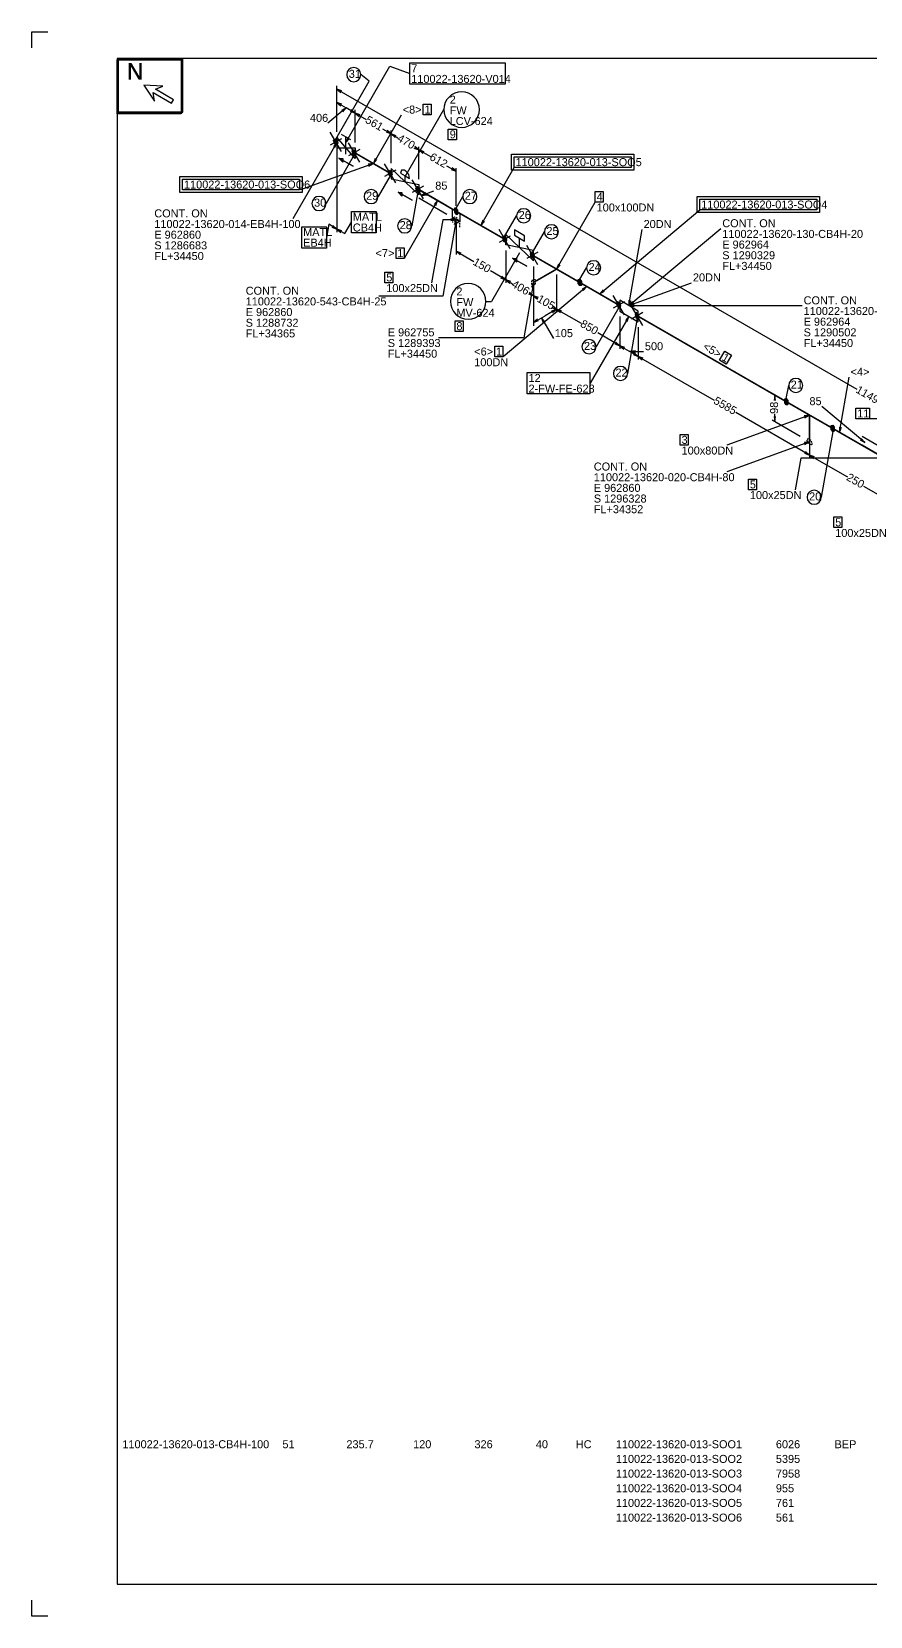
# Model space of a CAD drawing. Extents: x 0 to 841, y 0 to 594.
# Drawn here: x 0 to 314, y 0 to 594 of the extents above; entities that cross this region are included whole.
import ezdxf

# ---------------------------------------------------------------- set-up
doc = ezdxf.new("R2010")
doc.units = 0
doc.linetypes.add('GT100', pattern=[1, 0.666667, -0.333333])
doc.styles.add('HTX1', font='O8116901', dxfattribs={"width": 1.02})

msp = doc.modelspace()

# ---------------------------------------------------------------- linework, layer by layer
at = {"layer": 'GT_1', "flags": 128}
for points in [[(0, 588), (0, 594), (6, 594)], [(32, 12), (830, 12), (830, 12), (616.7, 12), (616.7, 584), (32, 584), (32, 12)], [(56, 583.2), (56, 563.2), (32, 563.2), (32, 583.4), (56.2, 583.4), (56.2, 563.4), (32.2, 563.4), (32.2, 583.6), (56.4, 583.6), (56.4, 563.6), (32.4, 563.6), (32.4, 583.8), (56.6, 583.8), (56.6, 563.8), (32.6, 563.8), (32.6, 584)], [(141.8, 582.3), (177.5, 582.3), (177.5, 574.3), (141.8, 574.3), (141.8, 582.3)], [(114, 553.7), (126.5, 575.4), (123.4, 577.9)], [(117.8, 552.5), (134.3, 581.1), (141.8, 578.3)], [(42, 574), (46, 568), (45.6, 571.2), (52.4, 567.2), (53.2, 568.4), (46.4, 572.4), (49.2, 573.6), (42, 574)], [(114.4, 556.5), (114.4, 573.7)], [(116.3, 571.8), (114.4, 572.5), (115.9, 571.2)], [(114.4, 572.5), (309.3, 460)], [(117.9, 565.5), (111, 559.7)], [(114.4, 556.5), (114.4, 568.7)], [(116.3, 566.8), (114.4, 567.5), (115.9, 566.2)], [(114.4, 567.5), (117.9, 565.5)], [(116.6, 564), (117.9, 565.5), (116.2, 564.5)], [(121.3, 563.5), (117.9, 565.5)], [(119.4, 564.2), (121.3, 563.5), (119.8, 564.8)], [(121.3, 552.5), (121.3, 564.7)], [(121.3, 552.5), (121.3, 564.7)], [(140, 539.7), (154.5, 564.8)], [(146.8, 566.8), (149.8, 566.8), (149.8, 562.8), (146.8, 562.8), (146.8, 566.8)], [(123.2, 562.8), (121.3, 563.5), (122.8, 562.2)], [(121.3, 563.5), (125.4, 561.1)], [(128.1, 544.6), (138.6, 562.8)], [(114.4, 552.5), (97.9, 523.9)], [(116.1, 549.1), (111.9, 556.3)], [(116.1, 553.9), (111.9, 551.5)], [(113.7, 550.6), (114.4, 552.5), (113.1, 551)], [(114.4, 551.5), (113.6, 552), (113.2, 553.2), (113.6, 553.9), (114.4, 553.5), (114.8, 552.3), (114.4, 551.5)], [(113.2, 553.2), (114.5, 553.2)], [(113.267, 553), (114.567, 553)], [(113.314, 553.4), (114.433, 553.4)], [(113.333, 552.8), (114.633, 552.8)], [(113.4, 552.6), (114.7, 552.6)], [(113.429, 553.6), (114.2, 553.6)], [(121.3, 548.5), (121.3, 546.5), (114.4, 554.5), (114.4, 550.5), (121.3, 550.5), (121.3, 548.5)], [(119.6, 553.5), (116.1, 555.5)], [(117.8, 548.1), (117.8, 554.5)], [(118.5, 554.4), (117.8, 552.5), (119.1, 554)], [(134.8, 555.7), (131.6, 557.5)], [(132.9, 556.4), (134.8, 555.7), (133.3, 557)], [(134.8, 544.7), (134.8, 556.9)], [(134.8, 544.7), (134.8, 556.9)], [(136.7, 555), (134.8, 555.7), (136.3, 554.4)], [(134.8, 555.7), (137.3, 554.2)], [(156.2, 557.5), (159.3, 557.5), (159.3, 553.5), (156.2, 553.5), (156.2, 557.5)], [(120.9, 547.8), (110.4, 529.6)], [(113.467, 552.4), (114.767, 552.4)], [(113.533, 552.2), (114.75, 552.2)], [(113.6, 552), (114.65, 552)], [(113.92, 551.8), (114.55, 551.8)], [(114.4, 550.5), (114.4, 518.8)], [(114.4, 550.5), (114.4, 518.8)], [(120.5, 543.6), (115.2, 546.6), (116.6, 546.5), (116.6, 545.1), (115.2, 546.6), (120.5, 543.6)], [(123, 545.1), (118.8, 552.3)], [(123, 549.9), (118.8, 547.5)], [(121.3, 547.5), (120.5, 548), (120.1, 549.2), (120.5, 549.9), (121.3, 549.5), (121.7, 548.3), (121.3, 547.5)], [(120.1, 549.2), (121.4, 549.2)], [(120.167, 549), (121.467, 549)], [(120.214, 549.4), (121.333, 549.4)], [(120.233, 548.8), (121.533, 548.8)], [(120.3, 548.6), (121.6, 548.6)], [(120.329, 549.6), (121.1, 549.6)], [(120.367, 548.4), (121.667, 548.4)], [(120.433, 548.2), (121.65, 548.2)], [(120.5, 548), (121.55, 548)], [(120.82, 547.8), (121.45, 547.8)], [(128.8, 546.5), (128.1, 544.6), (129.4, 546.1)], [(143.3, 550.4), (145.2, 549.7), (143.7, 551)], [(145.2, 549.7), (143.6, 550.6)], [(145.2, 538.7), (145.2, 550.9)], [(145.2, 538.7), (145.2, 550.9)], [(147.1, 549), (145.2, 549.7), (146.7, 548.4)], [(145.2, 549.7), (149.5, 547.2)], [(179.9, 548.1), (225.7, 548.1), (225.7, 542.1), (179.9, 542.1), (179.9, 548.1)], [(180.9, 547.1), (224.7, 547.1), (224.7, 543.1), (180.9, 543.1), (180.9, 547.1)], [(128.1, 544.6), (100.8, 534.7)], [(126.4, 543.6), (128.1, 544.6), (126.1, 544.3)], [(136.5, 537.3), (132.3, 544.5)], [(136.5, 542.1), (132.3, 539.7)], [(134.8, 539.7), (134, 540.2), (133.6, 541.4), (134, 542.1), (134.8, 541.7), (135.2, 540.5), (134.8, 539.7)], [(133.6, 541.4), (134.9, 541.4)], [(133.667, 541.2), (134.967, 541.2)], [(133.714, 541.6), (134.833, 541.6)], [(133.733, 541), (135.033, 541)], [(133.8, 540.8), (135.1, 540.8)], [(133.829, 541.8), (134.6, 541.8)], [(133.867, 540.6), (135.167, 540.6)], [(145.2, 534.7), (145.2, 532.8), (134.8, 542.7), (134.8, 538.8), (145.2, 536.7), (145.2, 534.7)], [(140, 537.7), (140, 540), (141.7, 539), (141.4, 540.5), (140.3, 541.7), (139.7, 542.1), (138.6, 542.1), (138.3, 541), (140, 540)], [(159.1, 541.7), (155.7, 543.6)], [(157.2, 542.4), (159.1, 541.7), (157.6, 543)], [(159.1, 528.7), (159.1, 542.9)], [(168.4, 521.4), (180.9, 543.1)], [(55.6, 539.7), (101.4, 539.7), (101.4, 533.7), (55.6, 533.7), (55.6, 539.7)], [(56.6, 538.7), (100.4, 538.7), (100.4, 534.7), (56.6, 534.7), (56.6, 538.7)], [(134.4, 540), (129.9, 532.2)], [(133.933, 540.4), (135.15, 540.4)], [(134, 540.2), (135.05, 540.2)], [(134.32, 540), (134.95, 540)], [(146.9, 531.3), (142.7, 538.5)], [(146.9, 536.1), (142.7, 533.7)], [(145.2, 533.7), (144.4, 534.2), (144, 535.4), (144.4, 536.1), (145.2, 535.7), (145.6, 534.5), (145.2, 533.7)], [(144, 535.4), (145.3, 535.4)], [(144.067, 535.2), (145.367, 535.2)], [(144.114, 535.6), (145.233, 535.6)], [(144.133, 535), (145.433, 535)], [(144.2, 534.8), (145.5, 534.8)], [(144.229, 535.8), (145, 535.8)], [(144.267, 534.6), (145.567, 534.6)], [(155.6, 528.7), (145.1, 534.8)], [(142.7, 530.8), (137.4, 533.8), (138.8, 533.7), (138.8, 532.3), (137.4, 533.8), (142.7, 530.8)], [(152.2, 530.7), (139.7, 509)], [(144.8, 534), (142.5, 521.2)], [(144.333, 534.4), (145.55, 534.4)], [(144.4, 534.2), (145.45, 534.2)], [(144.72, 534), (145.35, 534)], [(155.6, 525.5), (145.1, 531.6)], [(146.1, 532.6), (150.8, 534.3)], [(147.8, 533.6), (146.1, 532.6), (148.1, 532.9)], [(151.5, 528.8), (152.2, 530.7), (150.9, 529.2)], [(159.1, 527.9), (161.6, 532.2)], [(196.8, 505), (211.3, 530.1)], [(211.3, 534.1), (214.3, 534.1), (214.3, 530.1), (211.3, 530.1), (211.3, 534.1)], [(249.5, 532.2), (295.3, 532.2), (295.3, 526.2), (249.5, 526.2), (249.5, 532.2)], [(250.5, 531.2), (294.3, 531.2), (294.3, 527.2), (250.5, 527.2), (250.5, 531.2)], [(119.9, 526.6), (129.1, 526.6), (129.1, 518.6), (119.9, 518.6), (119.9, 526.6)], [(159.1, 523.5), (154.1, 494.9), (130.1, 494.9)], [(159.1, 523.5), (154.1, 523.5), (149.9, 499.9)], [(157.1, 523.2), (159.1, 523.5), (157.1, 523.8)], [(159.1, 526.7), (160.5, 525.9), (160.5, 522.7), (157.7, 524.3), (157.7, 527.5), (159.1, 526.7)], [(159.1, 521.5), (159.1, 523.5), (158.4, 521.6)], [(158.5, 526.3), (159.1, 525.5), (159.7, 525.6), (159.7, 527.1), (159.1, 527.9), (158.5, 527.8), (158.5, 526.3)], [(158.5, 527.8), (159.175, 527.8)], [(158.5, 527.6), (159.325, 527.6)], [(158.5, 527.4), (159.475, 527.4)], [(158.5, 527.2), (159.625, 527.2)], [(158.5, 527), (159.7, 527)], [(158.5, 526.8), (159.7, 526.8)], [(158.5, 526.6), (159.7, 526.6)], [(158.5, 526.4), (159.7, 526.4)], [(158.575, 526.2), (159.7, 526.2)], [(158.725, 526), (159.7, 526)], [(158.875, 525.8), (159.7, 525.8)], [(159.025, 525.6), (159.7, 525.6)], [(169.1, 523.3), (168.4, 521.4), (169.7, 522.9)], [(177.3, 517.2), (181.8, 525)], [(213, 495.7), (250.5, 527.2)], [(101.3, 520.9), (110.5, 520.9), (110.5, 512.9), (101.3, 512.9), (101.3, 520.9)], [(111.4, 521.8), (110.5, 516.9)], [(114.4, 520), (111.4, 521.8)], [(112.5, 520.7), (114.4, 520), (112.9, 521.3)], [(116.3, 519.3), (114.4, 520), (115.9, 518.7)], [(114.4, 520), (117.4, 518.3)], [(117.4, 518.3), (119.9, 522.6)], [(159.1, 522.7), (159.1, 510.5)], [(179.4, 512.6), (175.2, 519.8)], [(179.4, 517.4), (175.2, 515)], [(177.7, 517), (176.9, 517.4), (176.5, 516.7), (176.9, 515.5), (177.7, 515), (178.1, 515.8), (177.7, 517)], [(176.557, 516.8), (177.767, 516.8)], [(176.671, 517), (177.7, 517)], [(176.786, 517.2), (177.3, 517.2)], [(188.1, 510), (188.1, 512), (177.7, 514.1), (177.7, 518), (188.1, 508.1), (188.1, 510)], [(182.9, 513), (182.9, 516.6), (184.8, 515.5), (184.8, 517.5), (181, 519.7), (181, 517.7), (182.9, 516.6)], [(187.7, 511.2), (192.2, 519)], [(223.9, 491.3), (258.4, 520.2)], [(223.9, 491.3), (228.9, 519.9)], [(136.6, 513), (139.6, 513), (139.6, 509), (136.6, 509), (136.6, 513)], [(161, 511), (159.1, 511.7), (160.6, 510.4)], [(159.1, 511.7), (165.7, 507.9)], [(182.9, 511.1), (172.4, 492.9)], [(176.533, 516.6), (177.833, 516.6)], [(176.6, 516.4), (177.9, 516.4)], [(176.667, 516.2), (177.967, 516.2)], [(176.733, 516), (178.033, 516)], [(176.8, 515.8), (178.1, 515.8)], [(176.867, 515.6), (178, 515.6)], [(177.06, 515.4), (177.9, 515.4)], [(177.7, 512), (177.7, 499.8)], [(177.7, 512), (177.7, 499.8)], [(189.8, 506.6), (185.6, 513.8)], [(189.8, 511.4), (185.6, 509)], [(188.1, 511), (187.3, 511.4), (186.9, 510.7), (187.3, 509.5), (188.1, 509), (188.5, 509.8), (188.1, 511)], [(187.071, 511), (188.1, 511)], [(187.186, 511.2), (187.7, 511.2)], [(185.6, 506.1), (180.3, 509.1), (181.7, 509), (181.7, 507.6), (180.3, 509.1), (185.6, 506.1)], [(186.933, 510.6), (188.233, 510.6)], [(186.957, 510.8), (188.167, 510.8)], [(187, 510.4), (188.3, 510.4)], [(187.067, 510.2), (188.367, 510.2)], [(187.133, 510), (188.433, 510)], [(187.2, 509.8), (188.5, 509.8)], [(187.267, 509.6), (188.4, 509.6)], [(187.46, 509.4), (188.3, 509.4)], [(188.1, 506), (188.1, 493.8)], [(188.1, 506), (188.1, 493.8)], [(197.5, 506.9), (196.8, 505), (198.1, 506.5)], [(205.5, 501.2), (208, 505.5)], [(132.4, 503.9), (135.4, 503.9), (135.4, 499.9), (132.4, 499.9), (132.4, 503.9)], [(188.1, 500), (184.5, 479.3), (152.5, 479.3)], [(177.7, 501), (172, 504.3)], [(175.8, 501.7), (177.7, 501), (176.2, 502.3)], [(179.6, 500.3), (177.7, 501), (179.2, 499.7)], [(177.7, 501), (180.2, 499.5)], [(188.1, 498), (188.1, 500), (187.4, 498.1)], [(196.8, 503), (196.8, 488.8)], [(196.8, 503), (196.8, 488.8)], [(196.8, 503), (196.8, 488.8)], [(204.9, 501.1), (205.5, 501.2), (206.1, 500.4), (206.1, 498.9), (205.5, 498.8), (204.9, 499.6), (204.9, 501.1)], [(204.9, 501), (205.65, 501)], [(204.9, 500.8), (205.8, 500.8)], [(204.9, 500.6), (205.95, 500.6)], [(204.9, 500.4), (206.1, 500.4)], [(204.9, 500.2), (206.1, 500.2)], [(204.9, 500), (206.1, 500)], [(204.9, 499.8), (206.1, 499.8)], [(204.9, 499.6), (206.1, 499.6)], [(205.05, 499.4), (206.1, 499.4)], [(205.2, 499.2), (206.1, 499.2)], [(205.35, 499), (206.1, 499)], [(223.9, 491.3), (247.4, 499.9)], [(208.1, 498.5), (176.7, 472.1)], [(186.2, 495.7), (188.1, 495), (186.6, 496.3)], [(188.1, 495), (186.5, 495.9)], [(188.1, 496), (188.1, 483.8)], [(190, 494.3), (188.1, 495), (189.6, 493.7)], [(188.1, 495), (189.8, 494)], [(206.8, 497), (208.1, 498.5), (206.4, 497.5)], [(214.3, 497.2), (213, 495.7), (214.7, 496.7)], [(222.2, 487.9), (218, 495.1)], [(227.4, 487.3), (227.4, 489.3), (220.5, 493.3), (220.5, 489.3), (227.4, 485.3), (227.4, 487.3)], [(223.9, 493.3), (223.9, 491.3), (224.6, 493.2)], [(170.3, 492.9), (172.4, 492.9)], [(188.1, 485), (192.5, 487.5)], [(196.8, 490), (192.5, 487.5)], [(194.9, 490.6), (196.8, 490), (195.2, 491.2)], [(195.3, 488.7), (196.8, 490), (194.9, 489.3)], [(196.8, 490), (196, 490.4)], [(198.7, 489.3), (196.8, 490), (198.3, 488.7)], [(196.8, 490), (206, 484.7)], [(223.9, 487.3), (209.4, 462.2)], [(220.1, 490.6), (211.6, 475.9)], [(222.2, 492.7), (218, 490.3)], [(220.5, 492.3), (219.7, 492.7), (219.3, 492), (219.7, 490.8), (220.5, 490.3), (220.9, 491.1), (220.5, 492.3)], [(219.3, 492), (220.6, 492)], [(219.367, 491.8), (220.667, 491.8)], [(219.414, 492.2), (220.533, 492.2)], [(219.433, 491.6), (220.733, 491.6)], [(219.5, 491.4), (220.8, 491.4)], [(219.529, 492.4), (220.3, 492.4)], [(219.567, 491.2), (220.867, 491.2)], [(219.633, 491), (220.85, 491)], [(219.7, 490.8), (220.75, 490.8)], [(220.02, 490.6), (220.65, 490.6)], [(220.5, 487.3), (220.5, 475.1)], [(220.5, 487.3), (220.5, 475.1)], [(223.2, 485.4), (223.9, 487.3), (222.6, 485.8)], [(225.2, 492.8), (223.9, 491.3), (225.6, 492.3)], [(225.6, 492.3), (223.9, 491.3), (225.9, 491.7)], [(225.9, 491.6), (223.9, 491.3), (225.9, 491)], [(223.9, 491.3), (288.9, 491.3)], [(229.1, 483.9), (224.9, 491.1)], [(229.1, 488.7), (224.9, 486.3)], [(227.4, 488.3), (226.6, 488.7), (226.2, 488), (226.6, 486.8), (227.4, 486.3), (227.8, 487.1), (227.4, 488.3)], [(226.2, 488), (227.5, 488)], [(226.267, 487.8), (227.567, 487.8)], [(226.314, 488.2), (227.433, 488.2)], [(226.333, 487.6), (227.633, 487.6)], [(226.4, 487.4), (227.7, 487.4)], [(226.429, 488.4), (227.2, 488.4)], [(226.467, 487.2), (227.767, 487.2)], [(158.7, 485.6), (161.8, 485.6), (161.8, 481.6), (158.7, 481.6), (158.7, 485.6)], [(189.6, 486.3), (188.1, 485), (190, 485.7)], [(192.4, 485.3), (191.1, 486.8), (191.8, 484.9)], [(191.1, 486.8), (195.6, 479)], [(227, 486.6), (223.4, 465.9)], [(226.533, 487), (227.75, 487)], [(226.6, 486.8), (227.65, 486.8)], [(226.92, 486.6), (227.55, 486.6)], [(227.4, 483.3), (227.4, 471.1)], [(227.4, 483.3), (227.4, 471.1)], [(173.6, 476.1), (176.6, 476.1), (176.6, 472.1), (173.6, 472.1), (173.6, 476.1)], [(220.5, 476.3), (212.2, 481.1)], [(218.6, 477), (220.5, 476.3), (219, 477.6)], [(222.4, 475.6), (220.5, 476.3), (222, 475)], [(220.5, 476.3), (224, 474.3)], [(227.4, 472.3), (224, 474.3)], [(226.4, 474.4), (224.4, 474.1), (226.4, 473.8)], [(224.4, 474.1), (229.4, 474.1)], [(225.5, 473), (227.4, 472.3), (225.9, 473.6)], [(229.3, 471.6), (227.4, 472.3), (228.9, 471)], [(227.4, 472.3), (255.9, 455.9)], [(259.8, 474.3), (262.4, 472.8), (260.4, 469.4), (257.8, 470.9), (259.8, 474.3)], [(185.8, 466.2), (209.2, 466.2), (209.2, 458.2), (185.8, 458.2), (185.8, 466.2)], [(302.9, 443.8), (306.5, 464.5)], [(289.9, 451.3), (277.6, 458.4)], [(278.9, 455.8), (278.6, 457.8), (278.3, 455.8)], [(278.6, 457.8), (278.6, 455.9)], [(282.9, 456.5), (283.8, 461.4)], [(282.3, 456.4), (282.9, 456.5), (283.5, 455.7), (283.5, 454.2), (282.9, 454.1), (282.3, 454.9), (282.3, 456.4)], [(282.3, 456.4), (282.975, 456.4)], [(282.3, 456.2), (283.125, 456.2)], [(282.3, 456), (283.275, 456)], [(282.3, 455.8), (283.425, 455.8)], [(282.3, 455.6), (283.5, 455.6)], [(282.3, 455.4), (283.5, 455.4)], [(282.3, 455.2), (283.5, 455.2)], [(282.3, 455), (283.5, 455)], [(282.375, 454.8), (283.5, 454.8)], [(282.525, 454.6), (283.5, 454.6)], [(282.675, 454.4), (283.5, 454.4)], [(282.825, 454.2), (283.5, 454.2)], [(312.3, 440), (296.2, 453.5)], [(309, 452.9), (314.1, 452.9), (314.1, 448.9), (309, 448.9), (309, 452.9)], [(291.6, 450.3), (260.6, 439)], [(291.6, 435.3), (264, 451.2)], [(288.1, 442.3), (277.6, 448.4)], [(278.3, 449.8), (278.6, 447.8), (278.9, 449.8)], [(278.6, 447.8), (278.6, 450.7)], [(289.9, 449.3), (291.6, 450.3), (289.6, 450)], [(291.6, 448.3), (291.6, 434.1)], [(291.6, 448.3), (291.6, 434.1)], [(299.7, 446.4), (300.3, 446.5), (300.9, 445.7), (300.9, 444.2), (300.3, 444.1), (299.7, 444.9), (299.7, 446.4)], [(299.7, 446.4), (300.375, 446.4)], [(299.7, 446.2), (300.525, 446.2)], [(299.7, 446), (300.675, 446)], [(299.7, 445.8), (300.825, 445.8)], [(299.7, 445.6), (300.9, 445.6)], [(302.9, 445.8), (302.9, 443.8), (303.6, 445.7)], [(319.1, 448.9), (314.1, 448.9)], [(243.1, 443), (246.1, 443), (246.1, 439), (243.1, 439), (243.1, 443)], [(291.6, 440.3), (260.6, 429)], [(289.9, 439.3), (291.6, 440.3), (289.6, 440)], [(300.3, 444.1), (296, 419.5)], [(299.7, 445.4), (300.9, 445.4)], [(299.7, 445.2), (300.9, 445.2)], [(299.7, 445), (300.9, 445)], [(299.775, 444.8), (300.9, 444.8)], [(299.925, 444.6), (300.9, 444.6)], [(300.075, 444.4), (300.9, 444.4)], [(300.225, 444.2), (300.9, 444.2)], [(310.6, 441), (312.3, 440), (311, 441.5)], [(321.8, 436.1), (311.3, 442.2)], [(325.3, 434.1), (288.3, 434.1), (286.2, 422.3)], [(289.7, 436), (291.6, 435.3), (290.1, 436.6)], [(293.5, 434.6), (291.6, 435.3), (293.1, 434)], [(291.6, 435.3), (305.8, 427.1)], [(321.8, 432.9), (311.3, 439)], [(268.7, 426.3), (271.7, 426.3), (271.7, 422.3), (268.7, 422.3), (268.7, 426.3)], [(325.3, 415.9), (312, 423.5)], [(300.7, 412.1), (303.7, 412.1), (303.7, 408.1), (300.7, 408.1), (300.7, 412.1)], [(6, 0), (0, 0), (0, 6)]]:
    msp.add_lwpolyline(points, dxfattribs=at)
for points in [[(118.086, 577.9, 1), (123.4, 577.9, 1), (118.086, 577.9)], [(167.843, 564.8, 1), (154.5, 564.8, 1), (167.843, 564.8)], [(124.586, 532.2, 1), (129.9, 532.2, 1), (124.586, 532.2)], [(166.914, 532.2, 1), (161.6, 532.2, 1), (166.914, 532.2)], [(105.086, 529.6, 1), (110.4, 529.6, 1), (105.086, 529.6)], [(137.186, 521.2, 1), (142.5, 521.2, 1), (137.186, 521.2)], [(187.114, 525, 1), (181.8, 525, 1), (187.114, 525)], [(197.514, 519, 1), (192.2, 519, 1), (197.514, 519)], [(213.314, 505.5, 1), (208, 505.5, 1), (213.314, 505.5)], [(156.957, 492.9, 1), (170.3, 492.9, 1), (156.957, 492.9)], [(206.286, 475.9, 1), (211.6, 475.9, 1), (206.286, 475.9)], [(218.086, 465.9, 1), (223.4, 465.9, 1), (218.086, 465.9)], [(289.114, 461.4, 1), (283.8, 461.4, 1), (289.114, 461.4)], [(290.686, 419.5, 1), (296, 419.5, 1), (290.686, 419.5)]]:
    msp.add_lwpolyline(points, format="xyb", dxfattribs=at)
at = {"layer": 'GT_1', "const_width": 0.6, "flags": 128}
for points in [[(134.8, 540.7), (121.3, 548.5)], [(159.1, 526.7), (145.2, 534.7)], [(177.7, 516), (159.1, 526.7)], [(196.8, 505), (188.1, 510)], [(196.8, 505), (188.1, 500)], [(205.5, 500), (196.8, 505)], [(220.5, 491.3), (205.5, 500)], [(282.9, 455.3), (227.4, 487.3)], [(291.6, 450.3), (282.9, 455.3)], [(300.3, 445.3), (291.6, 450.3)], [(291.6, 450.3), (291.6, 440.3)], [(325.3, 430.9), (300.3, 445.3)]]:
    msp.add_lwpolyline(points, dxfattribs=at)
at = {"layer": 'GT_1', "linetype": 'GT100', "flags": 128}
for points in [[(160.5, 520.7), (160.5, 522.7), (157.7, 524.3), (157.7, 522.3)], [(159.7, 522.4), (160.2, 522.9), (159.7, 523.9), (158.5, 524.6), (158, 524.1), (158.5, 523.1), (159.7, 522.4)], [(187.5, 500.4), (188.1, 501.2), (188.7, 501.1), (188.7, 499.6), (188.1, 498.8), (187.5, 498.9), (187.5, 500.4)], [(292.2, 439.2), (292.7, 439.7), (292.2, 440.7), (291, 441.4), (290.5, 440.9), (291, 439.9), (292.2, 439.2)]]:
    msp.add_lwpolyline(points, dxfattribs=at)

# ---------------------------------------------------------------- texts
at = {"layer": 'GT_1', "style": 'HTX1', "width": 1.02}
for s, height, p in [('N', 6.25, (35.6, 576)), ('N', 6.25, (35.8, 576)), ('31', 3, (118.857, 576.7)), ('7', 3, (142.3, 578.8)), ('110022-13620-V014', 3, (142.3, 574.8)), ('<8>', 3, (139.1, 563.3)), ('1', 3, (147.26, 563.3)), ('2', 3, (156.714, 567.014)), ('FW', 3, (156.714, 563.014)), ('406', 3, (104.329, 560.2)), ('LCV-624', 3, (156.714, 559.014)), ('9', 3, (156.714, 554.014)), ('110022-13620-013-SOO5', 3, (181.4, 543.6)), ('110022-13620-013-SOO6', 3, (57.1, 535.2)), ('85', 3, (151.3, 534.8)), ('30', 3, (105.857, 528.4)), ('29', 3, (125.357, 531)), ('27', 3, (162.371, 531)), ('4', 3, (211.8, 530.6)), ('100x100DN', 3, (211.8, 526.6)), ('110022-13620-013-SOO4', 3, (251, 527.7)), ('CONT. ON', 3, (45.971, 524.4)), ('110022-13620-014-EB4H-100', 3, (45.971, 520.4)), ('MATL', 3, (120.4, 523.1)), ('28', 3, (137.957, 520)), ('26', 3, (182.571, 523.8)), ('20DN', 3, (229.4, 520.4)), ('CONT. ON', 3, (258.9, 520.7)), ('E 962860', 3, (45.971, 516.4)), ('MATL', 3, (101.771, 517.4)), ('CB4H', 3, (120.4, 519.1)), ('25', 3, (192.971, 517.8)), ('110022-13620-130-CB4H-20', 3, (258.9, 516.7)), ('S 1286683', 3, (45.971, 512.4)), ('FL+34450', 3, (45.971, 508.4)), ('EB4H', 3, (101.771, 513.4)), ('<7>', 3, (128.914, 509.5)), ('1', 3, (137.074, 509.5)), ('S 1290329', 3, (258.9, 508.7)), ('E 962964', 3, (258.9, 512.7)), ('24', 3, (208.771, 504.3)), ('FL+34450', 3, (258.9, 504.7)), ('5', 3, (132.943, 500.4)), ('100x25DN', 3, (132.943, 496.4)), ('20DN', 3, (247.9, 500.4)), ('CONT. ON', 3, (80.229, 495.4)), ('110022-13620-543-CB4H-25', 3, (80.229, 491.4)), ('2', 3, (159.214, 495.114)), ('FW', 3, (159.214, 491.114)), ('CONT. ON', 3, (289.4, 491.8)), ('E 962860', 3, (80.229, 487.4)), ('MV-624', 3, (159.214, 487.114)), ('110022-13620-127-CB4H-20', 3, (289.4, 487.8)), ('S 1288732', 3, (80.229, 483.4)), ('FL+34365', 3, (80.229, 479.4)), ('E 962755', 3, (133.486, 479.8)), ('8', 3, (159.214, 482.114)), ('105', 3, (196.1, 479.5)), ('S 1290502', 3, (289.4, 479.8)), ('E 962964', 3, (289.4, 483.8)), ('S 1289393', 3, (133.486, 475.8)), ('<6>', 3, (165.914, 472.6)), ('1', 3, (174.074, 472.6)), ('23', 3, (207.057, 474.7)), ('500', 3, (229.9, 474.6)), ('FL+34450', 3, (289.4, 475.8)), ('FL+34450', 3, (133.486, 471.8)), ('100DN', 3, (165.914, 468.6)), ('12', 3, (186.271, 462.7)), ('22', 3, (218.857, 464.7)), ('<4>', 3, (307, 465)), ('2-FW-FE-623', 3, (186.271, 458.7)), ('21', 3, (284.571, 460.2)), ('85', 3, (291.586, 454)), ('11', 3, (309.486, 449.4)), ('3', 3, (243.643, 439.5)), ('100x80DN', 3, (243.643, 435.5)), ('CONT. ON', 3, (210.729, 429.5)), ('110022-13620-020-CB4H-80', 3, (210.729, 425.5)), ('E 962860', 3, (210.729, 421.5)), ('5', 3, (269.243, 422.8)), ('100x25DN', 3, (269.243, 418.8)), ('S 1296328', 3, (210.729, 417.5)), ('FL+34352', 3, (210.729, 413.5)), ('20', 3, (291.457, 418.3)), ('5', 3, (301.243, 408.6)), ('100x25DN', 3, (301.243, 404.6)), ('110022-13620-013-CB4H-100', 3, (34, 63)), ('51', 3, (94, 63)), ('235.7', 3, (118, 63)), ('120', 3, (143, 63)), ('326', 3, (166, 63)), ('40', 3, (189, 63)), ('HC', 3, (204, 63)), ('110022-13620-013-SOO1', 3, (219, 63)), ('6026', 3, (279, 63)), ('BEP', 3, (301, 63)), ('110022-13620-013-SOO2', 3, (219, 57.5)), ('5395', 3, (279, 57.5)), ('110022-13620-013-SOO3', 3, (219, 52)), ('7958', 3, (279, 52)), ('110022-13620-013-SOO4', 3, (219, 46.5)), ('955', 3, (279, 46.5)), ('110022-13620-013-SOO5', 3, (219, 41)), ('761', 3, (279, 41)), ('110022-13620-013-SOO6', 3, (219, 35.5)), ('561', 3, (279, 35.5))]:
    msp.add_text(s, height=height, dxfattribs=at).set_placement(p)
for s, rotation, p in [('561', -30, (124.778, 560.104)), ('470', -30, (136.728, 553.204)), ('612', -30, (148.878, 546.204)), ('150', -30, (165.128, 506.854)), ('406', -30, (179.628, 498.504)), ('105', -30, (189.178, 493.004)), ('850', -30, (205.378, 483.654)), ('<5>', -30, (251.371, 475.127)), ('1', -30, (258.438, 471.047)), ('11497', -30, (308.677, 458.939)), ('5585', -30, (255.337, 454.818)), ('98', 90, (279.81, 450.743)), ('250', -30, (305.178, 426.104))]:
    msp.add_text(s, height=3, rotation=rotation, dxfattribs=at).set_placement(p)

doc.saveas('drawing.dxf')
